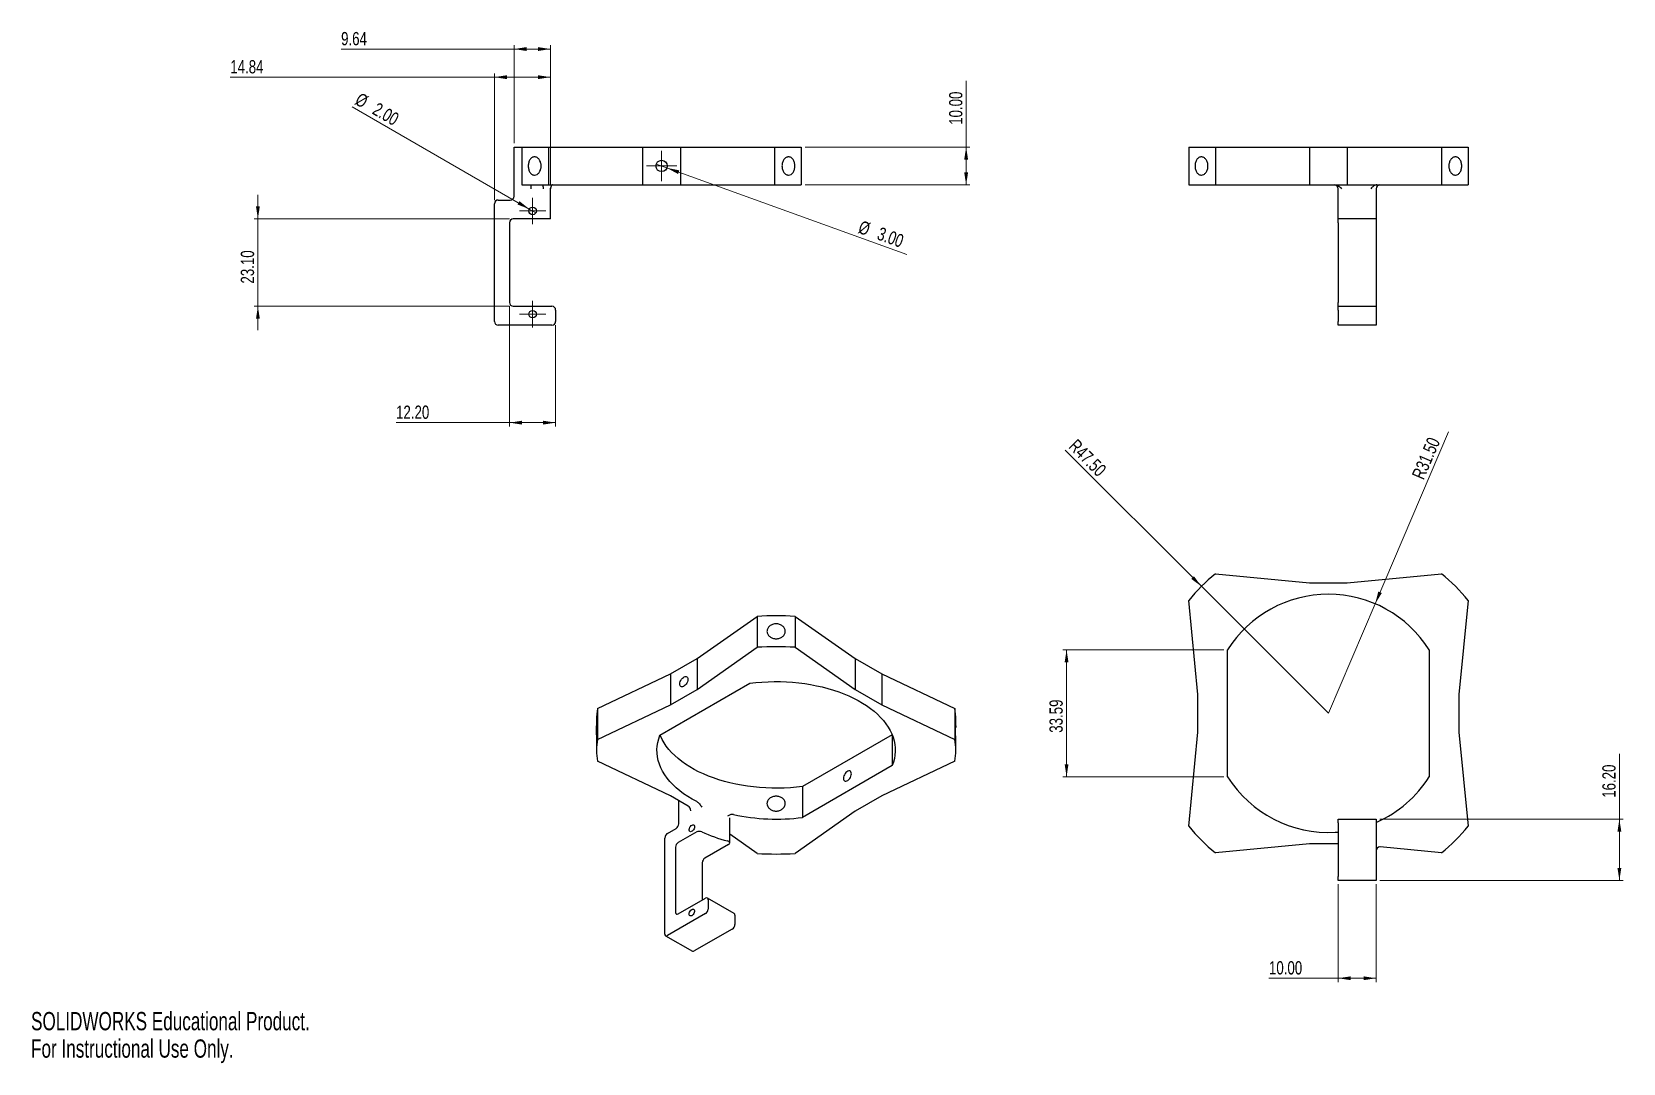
# Model space of a CAD drawing. Header units: millimetres. Extents: x 0 to 421, y 0 to 273.
import ezdxf

# ---------------------------------------------------------------- set-up
doc = ezdxf.new("R2010")
doc.units = ezdxf.units.MM
doc.styles.add('SLDTEXTSTYLE0', font='TXT', dxfattribs={"width": 0.75})
doc.styles.add('SLDTEXTSTYLE1', font='TXT', dxfattribs={"width": 0.7})
doc.dimstyles.new('SLDDIMSTYLE0', dxfattribs={"dimtxt": 3.5, "dimasz": 3.302, "dimexe": 0, "dimexo": 0.0625, "dimgap": 0.875, "dimtad": 1, "dimrnd": 1e-09, "dimzin": 4, "dimdsep": 46, "dimtxsty": 'SLDTEXTSTYLE0', "dimsah": 1, "dimcen": 0.09, "dimadec": 0, "dimazin": 1, "dimtfac": 1, "dimtofl": 0, "dimtmove": 0, "dimatfit": 3, "dimfxl": 1, "dimfrac": 2, "dimtolj": 1, "dimtzin": 12, "dimarcsym": 0})
doc.dimstyles.new('SLDDIMSTYLE1', dxfattribs={"dimtxt": 3.5, "dimasz": 3.302, "dimexe": 0, "dimexo": 0.0625, "dimgap": 0.875, "dimtad": 1, "dimrnd": 1e-09, "dimzin": 4, "dimdsep": 46, "dimtxsty": 'SLDTEXTSTYLE0', "dimblk1": 'NONE', "dimsah": 1, "dimcen": 0, "dimadec": 0, "dimazin": 1, "dimtfac": 1, "dimtmove": 0, "dimatfit": 3, "dimldrblk": 'NONE', "dimfxl": 1, "dimfrac": 2, "dimtolj": 1, "dimtzin": 12, "dimarcsym": 0})
doc.dimstyles.new('SLDDIMSTYLE2', dxfattribs={"dimtxt": 3.5, "dimasz": 3.302, "dimexe": 0, "dimexo": 0.0625, "dimgap": 0.875, "dimtad": 1, "dimrnd": 1e-09, "dimzin": 4, "dimdsep": 46, "dimtxsty": 'SLDTEXTSTYLE0', "dimsah": 1, "dimcen": 0.09, "dimadec": 0, "dimazin": 1, "dimtfac": 1, "dimtmove": 0, "dimatfit": 0, "dimfxl": 1, "dimfrac": 2, "dimtolj": 1, "dimtzin": 12, "dimarcsym": 0})
doc.dimstyles.new('SLDDIMSTYLE3', dxfattribs={"dimtxt": 3.5, "dimasz": 3.302, "dimexe": 0, "dimexo": 0.0625, "dimgap": 0.875, "dimtad": 1, "dimrnd": 1e-09, "dimzin": 12, "dimdsep": 46, "dimtxsty": 'SLDTEXTSTYLE0', "dimsah": 1, "dimcen": 0.09, "dimadec": 0, "dimazin": 3, "dimtfac": 1, "dimtofl": 0, "dimtmove": 0, "dimatfit": 3, "dimfxl": 1, "dimfrac": 2, "dimtolj": 1, "dimtzin": 12, "dimarcsym": 0})
doc.dimstyles.new('SLDDIMSTYLE4', dxfattribs={"dimtxt": 3.5, "dimasz": 3.302, "dimexe": 0, "dimexo": 0.0625, "dimgap": 0.875, "dimtad": 1, "dimrnd": 1e-09, "dimzin": 4, "dimdsep": 46, "dimtxsty": 'SLDTEXTSTYLE0', "dimsah": 1, "dimcen": 0, "dimadec": 0, "dimazin": 1, "dimtfac": 1, "dimtofl": 0, "dimtmove": 0, "dimatfit": 3, "dimfxl": 1, "dimfrac": 2, "dimtolj": 1, "dimtzin": 12, "dimarcsym": 0})

# ---------------------------------------------------------------- blocks, each defined once
blk = doc.blocks.new('_D')
at = {"color": 7, "linetype": 'Continuous', "lineweight": 0}
for p, q in [((247.22, 242.28), (247.22, 259.81)), ((204.63, 242.28), (248.22, 242.28)), ((247.22, 242.28), (247.22, 232.28)), ((204.63, 232.28), (248.22, 232.28))]:
    blk.add_line(p, q, dxfattribs=at)
at = {"color": 7, "linetype": 'Continuous', "lineweight": 18}
for points in [[(247.22, 242.28), (246.71, 238.97), (247.73, 238.97)], [(247.22, 232.28), (247.73, 235.58), (246.71, 235.58)]]:
    blk.add_solid(points, dxfattribs=at)
at = {"color": 7, "linetype": 'Continuous', "lineweight": 18, "insert": (242.71, 248.17), "char_height": 3.5, "attachment_point": 1, "rotation": 90, "style": 'SLDTEXTSTYLE0'}
blk.add_mtext('10.00', dxfattribs=at)
blk = doc.blocks.new('_D_1')
at = {"color": 7, "linetype": 'Continuous', "lineweight": 0}
for q in [(165.28, 237.79), (231.57, 213.87)]:
    blk.add_line((168.1, 236.77), q, dxfattribs=at)
at = {"color": 7, "linetype": 'Continuous', "lineweight": 18}
blk.add_solid([(168.1, 236.77), (171.04, 235.17), (171.38, 236.12)], dxfattribs=at)
at = {"color": 7, "linetype": 'Continuous', "lineweight": 18, "char_height": 3.5, "attachment_point": 1, "rotation": 340.1611, "style": 'SLDTEXTSTYLE0'}
for s, insert in [('%%c', (219.62, 222.97)), ('3.00', (224.61, 221.23))]:
    blk.add_mtext(s, dxfattribs=dict(at, insert=insert))
blk = doc.blocks.new('_None')
blk = doc.blocks.new('_D_2')
at = {"color": 7, "linetype": 'Continuous', "lineweight": 0}
for q in [(84.86, 252.94), (133.46, 224.88)]:
    blk.add_line((131.73, 225.88), q, dxfattribs=at)
at = {"color": 7, "linetype": 'Continuous', "lineweight": 18}
blk.add_solid([(131.73, 225.88), (129.12, 227.97), (128.61, 227.09)], dxfattribs=at)
at = {"color": 7, "linetype": 'Continuous', "lineweight": 18, "char_height": 3.5, "attachment_point": 1, "rotation": 330, "style": 'SLDTEXTSTYLE0'}
for s, insert in [('%%c', (87.11, 256.84)), ('2.00', (91.71, 254.25))]:
    blk.add_mtext(s, dxfattribs=dict(at, insert=insert))
blk = doc.blocks.new('_D_3')
at = {"color": 7, "linetype": 'Continuous', "lineweight": 0}
for p, q in [((126.49, 200.18), (126.49, 168.38)), ((138.69, 195.18), (138.69, 168.38)), ((126.49, 169.38), (96.5, 169.38)), ((138.69, 169.38), (126.49, 169.38))]:
    blk.add_line(p, q, dxfattribs=at)
at = {"color": 7, "linetype": 'Continuous', "lineweight": 18}
for points in [[(126.49, 169.38), (129.8, 168.88), (129.8, 169.89)], [(138.69, 169.38), (135.39, 169.89), (135.39, 168.88)]]:
    blk.add_solid(points, dxfattribs=at)
at = {"color": 7, "linetype": 'Continuous', "lineweight": 18, "insert": (96.5, 173.9), "char_height": 3.5, "attachment_point": 1, "style": 'SLDTEXTSTYLE0'}
blk.add_mtext('12.20', dxfattribs=at)
blk = doc.blocks.new('_D_4')
at = {"color": 7, "linetype": 'Continuous', "lineweight": 0}
for p, q in [((59.97, 223.28), (59.97, 229.63)), ((126.49, 223.28), (58.97, 223.28)), ((59.97, 223.28), (59.97, 200.18)), ((126.49, 200.18), (58.97, 200.18)), ((59.97, 200.18), (59.97, 193.83))]:
    blk.add_line(p, q, dxfattribs=at)
at = {"color": 7, "linetype": 'Continuous', "lineweight": 18}
for points in [[(59.97, 223.28), (60.48, 226.58), (59.47, 226.58)], [(59.97, 200.18), (59.47, 196.87), (60.48, 196.87)]]:
    blk.add_solid(points, dxfattribs=at)
at = {"color": 7, "linetype": 'Continuous', "lineweight": 18, "insert": (55.46, 206.18), "char_height": 3.5, "attachment_point": 1, "rotation": 90, "style": 'SLDTEXTSTYLE0'}
blk.add_mtext('23.10', dxfattribs=at)
blk = doc.blocks.new('_D_5')
at = {"color": 7, "linetype": 'Continuous', "lineweight": 0}
for p, q in [((122.49, 228.28), (122.49, 261.77)), ((137.33, 232.28), (137.33, 261.77)), ((122.49, 260.77), (52.67, 260.77)), ((137.33, 260.77), (122.49, 260.77))]:
    blk.add_line(p, q, dxfattribs=at)
at = {"color": 7, "linetype": 'Continuous', "lineweight": 18}
for points in [[(122.49, 260.77), (125.8, 260.26), (125.8, 261.28)], [(137.33, 260.77), (134.03, 261.28), (134.03, 260.26)]]:
    blk.add_solid(points, dxfattribs=at)
at = {"color": 7, "linetype": 'Continuous', "lineweight": 18, "insert": (52.67, 265.28), "char_height": 3.5, "attachment_point": 1, "style": 'SLDTEXTSTYLE0'}
blk.add_mtext('14.84', dxfattribs=at)
blk = doc.blocks.new('_D_6')
at = {"color": 7, "linetype": 'Continuous', "lineweight": 0}
for p, q in [((127.69, 268.21), (81.97, 268.21)), ((127.69, 243.28), (127.69, 269.21)), ((137.33, 268.21), (127.69, 268.21)), ((137.33, 232.28), (137.33, 269.21))]:
    blk.add_line(p, q, dxfattribs=at)
at = {"color": 7, "linetype": 'Continuous', "lineweight": 18}
for points in [[(127.69, 268.21), (131, 267.7), (131, 268.72)], [(137.33, 268.21), (134.03, 268.72), (134.03, 267.7)]]:
    blk.add_solid(points, dxfattribs=at)
at = {"color": 7, "linetype": 'Continuous', "lineweight": 18, "insert": (81.97, 272.72), "char_height": 3.5, "attachment_point": 1, "style": 'SLDTEXTSTYLE0'}
blk.add_mtext('9.64', dxfattribs=at)
blk = doc.blocks.new('SW_CENTERMARKSYMBOL_0')
at = {"color": 0, "linetype": 'Continuous', "lineweight": 18}
for p, q in [((-2.5, 0), (-3.5, 0)), ((0, 0), (-2.5, 0)), ((0, 2.5), (0, 3.5)), ((0, 0), (0, 2.5)), ((0, 0), (0, -2.5)), ((0, 0), (2.5, 0)), ((2.5, 0), (3.5, 0)), ((0, -2.5), (0, -3.5))]:
    blk.add_line(p, q, dxfattribs=at)
blk = doc.blocks.new('SW_CENTERMARKSYMBOL_1')
at = {"color": 0, "linetype": 'Continuous', "lineweight": 18}
for p, q in [((-2.5, 0), (-3.5, 0)), ((0, 0), (-2.5, 0)), ((0, 2.5), (0, 3.5)), ((0, 0), (0, 2.5)), ((0, 0), (0, -2.5)), ((0, 0), (2.5, 0)), ((2.5, 0), (3.5, 0)), ((0, -2.5), (0, -3.5))]:
    blk.add_line(p, q, dxfattribs=at)
blk = doc.blocks.new('SW_CENTERMARKSYMBOL_2')
at = {"color": 0, "linetype": 'Continuous', "lineweight": 18}
for p, q in [((-2.5, 0), (-4, 0)), ((0, 0), (-2.5, 0)), ((0, 2.5), (0, 4)), ((0, 0), (0, 2.5)), ((0, 0), (0, -2.5)), ((0, 0), (2.5, 0)), ((2.5, 0), (4, 0)), ((0, -2.5), (0, -4))]:
    blk.add_line(p, q, dxfattribs=at)
blk = doc.blocks.new('_D_7')
at = {"color": 7, "linetype": 'Continuous', "lineweight": 0}
for q in [(374.76, 166.97), (342.99, 92.5)]:
    blk.add_line((355.35, 121.47), q, dxfattribs=at)
at = {"color": 7, "linetype": 'Continuous', "lineweight": 18}
blk.add_solid([(355.35, 121.47), (357.11, 124.31), (356.18, 124.71)], dxfattribs=at)
at = {"color": 7, "linetype": 'Continuous', "lineweight": 18, "insert": (364.94, 155.43), "char_height": 3.5, "attachment_point": 1, "rotation": 66.8935, "style": 'SLDTEXTSTYLE0'}
blk.add_mtext('R31.50', dxfattribs=at)
blk = doc.blocks.new('_D_8')
at = {"color": 7, "linetype": 'Continuous', "lineweight": 0}
for p, q in [((315.34, 109.29), (272.77, 109.29)), ((273.77, 75.7), (273.77, 109.29)), ((315.34, 75.7), (272.77, 75.7))]:
    blk.add_line(p, q, dxfattribs=at)
at = {"color": 7, "linetype": 'Continuous', "lineweight": 18}
for points in [[(273.77, 109.29), (273.26, 105.99), (274.27, 105.99)], [(273.77, 75.7), (274.27, 79.01), (273.26, 79.01)]]:
    blk.add_solid(points, dxfattribs=at)
at = {"color": 7, "linetype": 'Continuous', "lineweight": 18, "insert": (269.25, 87.35), "char_height": 3.5, "attachment_point": 1, "rotation": 90, "style": 'SLDTEXTSTYLE0'}
blk.add_mtext('33.59', dxfattribs=at)
blk = doc.blocks.new('_D_9')
at = {"color": 7, "linetype": 'Continuous', "lineweight": 0}
for q in [(273.37, 162.12), (342.99, 92.5)]:
    blk.add_line((309.4, 126.09), q, dxfattribs=at)
at = {"color": 7, "linetype": 'Continuous', "lineweight": 18}
blk.add_solid([(309.4, 126.09), (307.43, 128.78), (306.71, 128.06)], dxfattribs=at)
at = {"color": 7, "linetype": 'Continuous', "lineweight": 18, "insert": (276.56, 165.31), "char_height": 3.5, "attachment_point": 1, "rotation": 315, "style": 'SLDTEXTSTYLE0'}
blk.add_mtext('R47.50', dxfattribs=at)
blk = doc.blocks.new('_D_10')
at = {"color": 7, "linetype": 'Continuous', "lineweight": 0}
for p, q in [((345.59, 47.3), (345.59, 21.41)), ((355.59, 47.3), (355.59, 21.41)), ((345.59, 22.41), (327.28, 22.41)), ((355.59, 22.41), (345.59, 22.41))]:
    blk.add_line(p, q, dxfattribs=at)
at = {"color": 7, "linetype": 'Continuous', "lineweight": 18}
for points in [[(345.59, 22.41), (348.89, 21.9), (348.89, 22.91)], [(355.59, 22.41), (352.29, 22.91), (352.29, 21.9)]]:
    blk.add_solid(points, dxfattribs=at)
at = {"color": 7, "linetype": 'Continuous', "lineweight": 18, "insert": (327.28, 26.92), "char_height": 3.5, "attachment_point": 1, "style": 'SLDTEXTSTYLE0'}
blk.add_mtext('10.00', dxfattribs=at)
blk = doc.blocks.new('_D_11')
at = {"color": 7, "linetype": 'Continuous', "lineweight": 0}
for p, q in [((419.92, 64.5), (419.92, 81.79)), ((356.59, 64.5), (420.92, 64.5)), ((419.92, 64.5), (419.92, 48.3)), ((356.59, 48.3), (420.92, 48.3))]:
    blk.add_line(p, q, dxfattribs=at)
at = {"color": 7, "linetype": 'Continuous', "lineweight": 18}
for points in [[(419.92, 64.5), (419.41, 61.2), (420.43, 61.2)], [(419.92, 48.3), (420.43, 51.6), (419.41, 51.6)]]:
    blk.add_solid(points, dxfattribs=at)
at = {"color": 7, "linetype": 'Continuous', "lineweight": 18, "insert": (415.41, 70.15), "char_height": 3.5, "attachment_point": 1, "rotation": 90, "style": 'SLDTEXTSTYLE0'}
blk.add_mtext('16.20', dxfattribs=at)

msp = doc.modelspace()

# ---------------------------------------------------------------- linework, layer by layer
at = {"color": 7, "linetype": 'Continuous', "lineweight": 25}
for p, q in [((127.693, 229.276), (127.693, 242.276)), ((127.693, 242.276), (129.761, 242.276)), ((129.761, 242.276), (129.761, 232.276)), ((129.761, 242.276), (136.823, 242.276)), ((136.823, 242.276), (136.823, 232.276)), ((136.823, 242.276), (161.693, 242.276)), ((161.693, 242.276), (161.693, 232.276)), ((161.693, 242.276), (171.693, 242.276)), ((171.693, 242.276), (171.693, 232.276)), ((171.693, 242.276), (196.564, 242.276)), ((196.564, 242.276), (196.564, 232.276)), ((196.564, 242.276), (203.626, 242.276)), ((203.626, 242.276), (203.626, 232.276)), ((306.057, 242.276), (306.057, 232.276)), ((306.057, 242.276), (313.118, 242.276)), ((313.118, 242.276), (313.118, 232.276)), ((313.118, 242.276), (337.989, 242.276)), ((337.989, 242.276), (337.989, 232.276)), ((337.989, 242.276), (347.989, 242.276)), ((347.989, 242.276), (347.989, 232.276)), ((347.989, 242.276), (372.86, 242.276)), ((372.86, 242.276), (372.86, 232.276)), ((372.86, 242.276), (379.921, 242.276)), ((379.921, 242.276), (379.921, 232.276)), ((129.761, 232.276), (136.823, 232.276)), ((132.193, 231.276), (132.193, 232.276)), ((136.823, 232.276), (161.693, 232.276)), ((161.693, 232.276), (171.693, 232.276)), ((171.693, 232.276), (196.564, 232.276)), ((196.564, 232.276), (203.626, 232.276)), ((306.057, 232.276), (313.118, 232.276)), ((313.118, 232.276), (337.989, 232.276)), ((337.989, 232.276), (347.989, 232.276)), ((347.989, 232.276), (372.86, 232.276)), ((372.86, 232.276), (379.921, 232.276)), ((122.493, 196.176), (122.493, 227.276)), ((123.493, 228.276), (126.693, 228.276)), ((137.334, 223.276), (137.334, 231.276)), ((345.589, 223.276), (345.589, 231.276)), ((355.589, 231.276), (355.589, 223.276)), ((134.393, 223.276), (127.493, 223.276)), ((135.387, 223.276), (134.393, 223.276)), ((137.268, 223.276), (135.387, 223.276)), ((137.334, 223.276), (137.268, 223.276)), ((346.478, 223.276), (345.589, 223.276)), ((345.589, 222.276), (345.589, 223.276)), ((354.232, 223.276), (346.478, 223.276)), ((355.589, 223.276), (354.232, 223.276)), ((355.589, 223.276), (355.589, 222.276)), ((126.493, 222.276), (126.493, 201.176)), ((345.589, 222.276), (345.589, 201.176)), ((355.589, 222.276), (355.589, 201.176)), ((127.493, 200.176), (137.693, 200.176)), ((138.693, 199.176), (138.693, 196.176)), ((345.589, 200.176), (345.589, 201.176)), ((345.589, 200.176), (355.589, 200.176)), ((345.589, 199.176), (345.589, 200.176)), ((345.589, 199.176), (345.589, 196.176)), ((355.589, 201.176), (355.589, 200.176)), ((355.589, 200.176), (355.589, 199.176)), ((355.589, 199.176), (355.589, 196.176)), ((137.693, 195.176), (123.493, 195.176)), ((345.589, 195.176), (345.589, 196.176)), ((355.589, 195.176), (345.589, 195.176)), ((355.589, 196.176), (355.589, 195.176)), ((313.118, 129.43), (337.989, 126.998)), ((337.989, 126.998), (347.989, 126.998)), ((347.989, 126.998), (372.86, 129.43)), ((308.489, 97.498), (306.057, 122.369)), ((379.921, 122.369), (377.489, 97.498)), ((176.12, 106.985), (191.987, 118.13)), ((191.987, 118.13), (191.987, 109.964)), ((201.973, 118.13), (201.973, 109.964)), ((201.973, 118.13), (217.84, 106.985)), ((176.12, 98.819), (191.987, 109.964)), ((201.973, 109.964), (217.84, 98.819)), ((169.049, 102.902), (176.12, 106.985)), ((176.12, 106.985), (176.12, 98.819)), ((217.84, 106.985), (217.84, 98.819)), ((217.84, 106.985), (224.911, 102.902)), ((316.339, 75.705), (316.339, 109.292)), ((369.639, 109.292), (369.639, 75.705)), ((149.743, 93.743), (169.049, 102.902)), ((169.049, 102.902), (169.049, 94.737)), ((224.911, 102.902), (224.911, 94.737)), ((224.911, 102.902), (244.217, 93.743)), ((166.261, 86.718), (190.01, 100.429)), ((169.049, 94.737), (176.12, 98.819)), ((217.84, 98.819), (224.911, 94.737)), ((308.489, 87.498), (308.489, 97.498)), ((377.489, 97.498), (377.489, 87.498)), ((149.743, 85.577), (169.049, 94.737)), ((149.743, 93.743), (149.743, 85.577)), ((224.911, 94.737), (244.217, 85.577)), ((244.217, 93.743), (244.217, 85.577)), ((149.48, 90.86), (149.48, 88.745)), ((244.48, 88.745), (244.48, 90.86)), ((149.48, 84.833), (149.48, 82.695)), ((227.661, 86.815), (203.949, 73.127)), ((227.699, 86.718), (227.699, 78.672)), ((244.48, 82.695), (244.48, 84.833)), ((306.057, 62.627), (308.489, 87.498)), ((377.489, 87.498), (379.921, 62.627)), ((169.049, 70.653), (149.743, 79.813)), ((227.699, 78.672), (203.949, 64.961)), ((244.217, 79.813), (224.911, 70.653)), ((203.949, 73.127), (203.949, 64.961)), ((173.716, 67.959), (169.049, 70.653)), ((171.241, 63.264), (171.241, 69.388)), ((224.911, 70.653), (217.84, 66.571)), ((184.715, 58.218), (184.715, 64.751)), ((217.84, 66.571), (201.973, 55.426)), ((345.589, 64.498), (355.589, 64.498)), ((345.589, 63.498), (345.589, 64.498)), ((345.589, 63.498), (345.589, 49.298)), ((355.589, 64.498), (355.589, 63.498)), ((355.589, 63.629), (355.808, 63.725)), ((355.589, 63.498), (355.589, 49.298)), ((167.564, 34.114), (167.564, 59.508)), ((168.271, 60.733), (170.534, 62.039)), ((175.979, 61.1), (171.1, 58.283)), ((191.987, 55.426), (184.715, 60.534)), ((170.393, 57.058), (170.393, 39.829)), ((184.422, 57.81), (178.171, 54.201)), ((337.989, 57.998), (313.118, 55.566)), ((344.589, 57.998), (337.989, 57.998)), ((345.589, 57.998), (344.589, 57.998)), ((372.86, 55.566), (356.687, 57.148)), ((177.464, 52.976), (177.464, 43.095)), ((345.589, 48.298), (345.589, 49.298)), ((355.589, 48.298), (345.589, 48.298)), ((355.589, 49.298), (355.589, 48.298)), ((171.1, 39.421), (178.312, 43.585)), ((185.883, 39.552), (178.812, 43.634)), ((179.019, 43.176), (179.019, 40.727)), ((178.312, 39.502), (168.271, 33.706)), ((186.091, 39.094), (186.091, 36.645)), ((185.383, 35.42), (175.342, 29.624)), ((167.771, 33.656), (174.843, 29.574))]:
    msp.add_line(p, q, dxfattribs=at)
at = {"color": 7, "linetype": 'Continuous', "lineweight": 25, "flags": 128}
for points in [[(171.524, 100.248), (171.555, 100.559), (171.646, 100.888), (171.791, 101.215), (171.982, 101.521), (172.209, 101.789), (172.457, 102.003), (172.713, 102.15), (172.961, 102.223), (173.187, 102.217), (173.379, 102.131), (173.524, 101.972), (173.615, 101.748), (173.645, 101.473), (173.615, 101.162), (173.524, 100.834), (173.379, 100.507), (173.187, 100.201), (172.961, 99.933), (172.713, 99.719), (172.457, 99.571), (172.209, 99.498), (171.982, 99.505), (171.791, 99.59), (171.646, 99.749), (171.555, 99.973), (171.524, 100.248)], [(190.01, 100.429), (191.608, 100.613), (193.22, 100.75), (194.841, 100.838), (196.469, 100.877), (198.098, 100.868), (199.724, 100.81), (201.342, 100.704), (202.949, 100.55), (204.54, 100.348), (206.11, 100.099), (207.657, 99.803), (209.174, 99.462), (210.66, 99.075), (212.108, 98.645), (213.516, 98.172), (214.88, 97.658), (216.196, 97.104), (217.461, 96.511), (218.67, 95.882), (219.822, 95.217), (220.913, 94.518), (221.94, 93.788), (222.9, 93.029), (223.79, 92.241), (224.609, 91.428), (225.355, 90.592), (226.024, 89.735), (226.615, 88.859), (227.128, 87.966), (227.559, 87.059), (227.909, 86.141), (228.176, 85.213), (228.36, 84.279), (228.46, 83.34), (228.476, 82.4), (228.407, 81.46), (228.255, 80.524), (228.018, 79.594), (227.699, 78.672)], [(176.008, 69.127), (174.786, 69.791), (173.627, 70.491), (172.535, 71.226), (171.512, 71.994), (170.561, 72.792), (169.685, 73.618), (168.887, 74.47), (168.168, 75.345), (167.531, 76.241), (166.977, 77.155), (166.509, 78.085), (166.127, 79.028), (165.833, 79.982), (165.627, 80.943), (165.509, 81.909), (165.482, 82.877), (165.543, 83.845), (165.694, 84.81), (165.933, 85.769), (166.261, 86.718)], [(203.949, 73.127), (202.352, 72.942), (200.74, 72.806), (199.119, 72.718), (197.491, 72.678), (195.862, 72.687), (194.236, 72.745), (192.618, 72.851), (191.011, 73.005), (189.42, 73.207), (187.849, 73.457), (186.303, 73.752), (184.785, 74.094), (183.3, 74.48), (181.852, 74.91), (180.444, 75.383), (179.08, 75.897), (177.764, 76.451), (176.499, 77.044), (175.289, 77.674), (174.138, 78.339), (173.047, 79.037), (172.02, 79.767), (171.06, 80.527), (170.169, 81.314), (169.35, 82.127), (168.605, 82.963), (167.936, 83.821), (167.345, 84.697), (166.832, 85.589), (166.401, 86.496), (166.299, 86.741)], [(216.885, 76.511), (216.854, 76.787), (216.764, 77.01), (216.618, 77.17), (216.427, 77.255), (216.2, 77.261), (215.952, 77.189), (215.696, 77.041), (215.448, 76.827), (215.222, 76.559), (215.03, 76.253), (214.885, 75.926), (214.795, 75.598), (214.764, 75.287), (214.795, 75.011), (214.885, 74.788), (215.03, 74.629), (215.222, 74.543), (215.448, 74.537), (215.696, 74.609), (215.952, 74.757), (216.2, 74.971), (216.427, 75.239), (216.618, 75.545), (216.764, 75.872), (216.854, 76.201), (216.885, 76.511)], [(175.413, 62.488), (175.382, 62.229), (175.29, 61.957), (175.147, 61.696), (174.964, 61.469), (174.759, 61.296), (174.549, 61.193), (174.353, 61.169), (174.188, 61.225), (174.069, 61.358), (174.007, 61.554), (174.007, 61.798), (174.069, 62.066), (174.188, 62.336), (174.353, 62.583), (174.549, 62.785), (174.759, 62.925), (174.964, 62.989), (175.147, 62.973), (175.29, 62.877), (175.382, 62.711), (175.413, 62.488)], [(184.422, 57.81), (184.571, 57.92), (184.67, 58.047), (184.713, 58.184), (184.698, 58.323), (184.626, 58.456), (184.501, 58.575), (184.33, 58.673), (184.123, 58.745)], [(173.999, 39.38), (174.03, 39.639), (174.122, 39.911), (174.265, 40.172), (174.448, 40.399), (174.653, 40.572), (174.863, 40.675), (175.06, 40.7), (175.224, 40.643), (175.343, 40.51), (175.405, 40.314), (175.405, 40.07), (175.343, 39.802), (175.224, 39.532), (175.06, 39.285), (174.863, 39.083), (174.653, 38.943), (174.448, 38.879), (174.265, 38.895), (174.122, 38.991), (174.03, 39.158), (173.999, 39.38)]]:
    msp.add_lwpolyline(points, dxfattribs=at)
at = {"color": 7, "linetype": 'Continuous', "lineweight": 25}
for centre, radius in [((166.693, 237.276), 1.5), ((132.593, 225.376), 1), ((132.593, 198.076), 1)]:
    msp.add_circle(centre, radius, dxfattribs=at)
for centre, radius, start, end in [((138.334, 231.276), 1, 158.95044, 180), ((344.589, 231.276), 1, 0, 90), ((356.589, 231.276), 1, 90, 180), ((123.493, 227.276), 1, 90, 180), ((126.693, 229.276), 1, 270, 0), ((127.493, 222.276), 1, 90, 180), ((127.493, 201.176), 1, 180, 270), ((137.693, 199.176), 1, 0, 90), ((123.493, 196.176), 1, 180, 270), ((137.693, 196.176), 1, 270, 0), ((342.989, 92.498), 47.5, 128.96608, 141.03392), ((342.989, 92.498), 47.5, 38.96608, 51.03392), ((342.989, 92.498), 31.5, 32.21735, 147.78265), ((196.98, 36.178), 82.104, 86.51347, 93.48653), ((196.98, 28.012), 82.104, 86.51347, 93.48653), ((165.467, 90.854), 15.987, 169.58974, 179.97732), ((228.493, 90.854), 15.987, 0.02268, 10.41026), ((165.412, 82.695), 15.932, 169.57659, 190.42341), ((228.548, 82.695), 15.932, 349.57659, 10.42341), ((342.989, 92.498), 31.5, 212.21735, 273.25768), ((342.989, 92.498), 31.5, 294.01333, 327.78265), ((172.888, 66.664), 1.537, 2.60548, 57.39452), ((169.706, 63.334), 1.537, 302.60548, 357.39452), ((196.995, 117.785), 53.28, 257.7587, 277.49982), ((169.1, 59.439), 1.537, 122.60548, 177.39452), ((176.69, 59.714), 1.557, 66.51628, 117.15759), ((194.059, 97.861), 40.358, 245.48009, 255.74729), ((342.989, 92.498), 47.5, 218.96608, 231.03392), ((342.989, 92.498), 47.5, 308.96608, 321.03392), ((171.928, 56.989), 1.537, 122.60548, 177.39452), ((196.98, 137.378), 82.104, 266.51347, 273.48653), ((356.589, 56.152), 1, 90, 180), ((356.589, 56.152), 1, 84.4148, 90), ((178.999, 52.907), 1.537, 122.60548, 177.39452), ((178.588, 43.246), 0.437, 350.78596, 129.20329), ((170.824, 39.76), 0.437, 170.78596, 309.20329), ((177.484, 40.797), 1.537, 302.60548, 357.39452), ((185.6, 39.149), 0.493, 353.70115, 54.98667), ((167.995, 34.044), 0.437, 170.78596, 309.20329), ((184.555, 36.715), 1.537, 302.60548, 357.39452), ((175.05, 30.032), 0.503, 245.69288, 305.61758)]:
    msp.add_arc(centre, radius, start, end, dxfattribs=at)
for points, knots in [([(134.856, 237.276), (134.856, 237.117), (134.844, 236.96), (134.798, 236.652), (134.764, 236.499), (134.674, 236.206), (134.619, 236.068), (134.49, 235.805), (134.415, 235.681), (134.252, 235.459), (134.164, 235.359), (133.972, 235.182), (133.87, 235.107), (133.556, 234.927), (133.329, 234.864), (132.996, 234.863), (132.883, 234.879), (132.666, 234.941), (132.562, 234.986), (132.359, 235.107), (132.262, 235.182), (132.082, 235.357), (131.998, 235.457), (131.845, 235.682), (131.777, 235.804), (131.659, 236.065), (131.608, 236.206), (131.526, 236.499), (131.495, 236.649), (131.454, 236.958), (131.443, 237.118), (131.443, 237.433), (131.453, 237.59), (131.495, 237.901), (131.526, 238.053), (131.647, 238.489), (131.768, 238.758), (131.996, 239.092), (132.081, 239.194), (132.261, 239.37), (132.356, 239.444), (132.559, 239.565), (132.665, 239.612), (132.881, 239.673), (132.992, 239.689), (133.217, 239.69), (133.329, 239.674), (133.549, 239.613), (133.659, 239.567), (133.87, 239.446), (133.97, 239.372), (134.161, 239.197), (134.251, 239.095), (134.415, 238.873), (134.488, 238.751), (134.618, 238.488), (134.674, 238.347), (134.808, 237.912), (134.856, 237.595), (134.856, 237.276)], [0, 0, 0, 0, 0.03125, 0.03125, 0.0625, 0.0625, 0.09375, 0.09375, 0.125, 0.125, 0.15625, 0.15625, 0.1875, 0.1875, 0.25, 0.25, 0.28125, 0.28125, 0.3125, 0.3125, 0.34375, 0.34375, 0.375, 0.375, 0.40625, 0.40625, 0.4375, 0.4375, 0.46875, 0.46875, 0.5, 0.5, 0.53125, 0.53125, 0.5625, 0.5625, 0.625, 0.625, 0.65625, 0.65625, 0.6875, 0.6875, 0.71875, 0.71875, 0.75, 0.75, 0.78125, 0.78125, 0.8125, 0.8125, 0.84375, 0.84375, 0.875, 0.875, 0.90625, 0.90625, 0.9375, 0.9375, 1, 1, 1, 1]), ([(201.944, 237.276), (201.944, 237.117), (201.933, 236.96), (201.892, 236.652), (201.861, 236.499), (201.779, 236.206), (201.729, 236.068), (201.611, 235.805), (201.542, 235.681), (201.39, 235.459), (201.307, 235.359), (201.126, 235.182), (201.029, 235.107), (200.727, 234.927), (200.505, 234.864), (200.171, 234.863), (200.057, 234.879), (199.836, 234.941), (199.728, 234.986), (199.517, 235.107), (199.415, 235.182), (199.225, 235.357), (199.136, 235.457), (198.971, 235.682), (198.897, 235.804), (198.769, 236.065), (198.713, 236.206), (198.623, 236.499), (198.589, 236.649), (198.543, 236.958), (198.531, 237.118), (198.531, 237.433), (198.543, 237.59), (198.588, 237.901), (198.623, 238.053), (198.756, 238.489), (198.889, 238.758), (199.133, 239.092), (199.224, 239.194), (199.414, 239.37), (199.515, 239.444), (199.725, 239.565), (199.835, 239.612), (200.055, 239.673), (200.167, 239.689), (200.392, 239.69), (200.503, 239.674), (200.719, 239.613), (200.825, 239.567), (201.028, 239.446), (201.124, 239.372), (201.304, 239.197), (201.389, 239.095), (201.541, 238.873), (201.609, 238.751), (201.728, 238.488), (201.779, 238.347), (201.901, 237.912), (201.944, 237.595), (201.944, 237.276)], [0, 0, 0, 0, 0.03125, 0.03125, 0.0625, 0.0625, 0.09375, 0.09375, 0.125, 0.125, 0.15625, 0.15625, 0.1875, 0.1875, 0.25, 0.25, 0.28125, 0.28125, 0.3125, 0.3125, 0.34375, 0.34375, 0.375, 0.375, 0.40625, 0.40625, 0.4375, 0.4375, 0.46875, 0.46875, 0.5, 0.5, 0.53125, 0.53125, 0.5625, 0.5625, 0.625, 0.625, 0.65625, 0.65625, 0.6875, 0.6875, 0.71875, 0.71875, 0.75, 0.75, 0.78125, 0.78125, 0.8125, 0.8125, 0.84375, 0.84375, 0.875, 0.875, 0.90625, 0.90625, 0.9375, 0.9375, 1, 1, 1, 1]), ([(311.151, 237.276), (311.151, 237.117), (311.14, 236.96), (311.094, 236.652), (311.06, 236.499), (310.97, 236.206), (310.915, 236.068), (310.786, 235.805), (310.711, 235.681), (310.548, 235.459), (310.46, 235.359), (310.268, 235.182), (310.166, 235.107), (309.852, 234.927), (309.625, 234.864), (309.291, 234.863), (309.179, 234.879), (308.962, 234.941), (308.857, 234.986), (308.655, 235.107), (308.557, 235.182), (308.378, 235.357), (308.294, 235.457), (308.141, 235.682), (308.073, 235.804), (307.954, 236.065), (307.903, 236.206), (307.822, 236.499), (307.791, 236.649), (307.749, 236.958), (307.739, 237.118), (307.739, 237.433), (307.749, 237.59), (307.79, 237.901), (307.821, 238.053), (307.943, 238.489), (308.064, 238.758), (308.291, 239.092), (308.376, 239.194), (308.557, 239.37), (308.652, 239.444), (308.854, 239.565), (308.961, 239.612), (309.177, 239.673), (309.287, 239.689), (309.513, 239.69), (309.624, 239.674), (309.845, 239.613), (309.954, 239.567), (310.165, 239.446), (310.266, 239.372), (310.456, 239.197), (310.547, 239.095), (310.71, 238.873), (310.784, 238.751), (310.914, 238.488), (310.97, 238.347), (311.104, 237.912), (311.151, 237.595), (311.151, 237.276)], [0, 0, 0, 0, 0.03125, 0.03125, 0.0625, 0.0625, 0.09375, 0.09375, 0.125, 0.125, 0.15625, 0.15625, 0.1875, 0.1875, 0.25, 0.25, 0.28125, 0.28125, 0.3125, 0.3125, 0.34375, 0.34375, 0.375, 0.375, 0.40625, 0.40625, 0.4375, 0.4375, 0.46875, 0.46875, 0.5, 0.5, 0.53125, 0.53125, 0.5625, 0.5625, 0.625, 0.625, 0.65625, 0.65625, 0.6875, 0.6875, 0.71875, 0.71875, 0.75, 0.75, 0.78125, 0.78125, 0.8125, 0.8125, 0.84375, 0.84375, 0.875, 0.875, 0.90625, 0.90625, 0.9375, 0.9375, 1, 1, 1, 1]), ([(378.24, 237.276), (378.24, 237.117), (378.229, 236.96), (378.188, 236.652), (378.157, 236.499), (378.075, 236.206), (378.025, 236.068), (377.907, 235.805), (377.837, 235.681), (377.686, 235.459), (377.603, 235.359), (377.421, 235.182), (377.324, 235.107), (377.023, 234.927), (376.8, 234.864), (376.466, 234.863), (376.353, 234.879), (376.132, 234.941), (376.024, 234.986), (375.813, 235.107), (375.711, 235.182), (375.521, 235.357), (375.432, 235.457), (375.267, 235.682), (375.193, 235.804), (375.064, 236.065), (375.008, 236.206), (374.919, 236.499), (374.885, 236.649), (374.839, 236.958), (374.827, 237.118), (374.827, 237.433), (374.838, 237.59), (374.884, 237.901), (374.919, 238.053), (375.052, 238.489), (375.185, 238.758), (375.429, 239.092), (375.519, 239.194), (375.71, 239.37), (375.81, 239.444), (376.021, 239.565), (376.131, 239.612), (376.351, 239.673), (376.463, 239.689), (376.688, 239.69), (376.798, 239.674), (377.014, 239.613), (377.121, 239.567), (377.324, 239.446), (377.42, 239.372), (377.6, 239.197), (377.685, 239.095), (377.837, 238.873), (377.905, 238.751), (378.024, 238.488), (378.075, 238.347), (378.197, 237.912), (378.24, 237.595), (378.24, 237.276)], [0, 0, 0, 0, 0.03125, 0.03125, 0.0625, 0.0625, 0.09375, 0.09375, 0.125, 0.125, 0.15625, 0.15625, 0.1875, 0.1875, 0.25, 0.25, 0.28125, 0.28125, 0.3125, 0.3125, 0.34375, 0.34375, 0.375, 0.375, 0.40625, 0.40625, 0.4375, 0.4375, 0.46875, 0.46875, 0.5, 0.5, 0.53125, 0.53125, 0.5625, 0.5625, 0.625, 0.625, 0.65625, 0.65625, 0.6875, 0.6875, 0.71875, 0.71875, 0.75, 0.75, 0.78125, 0.78125, 0.8125, 0.8125, 0.84375, 0.84375, 0.875, 0.875, 0.90625, 0.90625, 0.9375, 0.9375, 1, 1, 1, 1]), ([(135.244, 232.276), (135.254, 232.276), (135.265, 232.243), (135.288, 232.127), (135.3, 232.047), (135.337, 231.762), (135.361, 231.517), (135.387, 231.276)], [0, 0, 0, 0, 0.25, 0.25, 0.5, 0.5, 1, 1, 1, 1]), ([(137.92, 232.276), (137.85, 232.276), (137.784, 232.243), (137.658, 232.127), (137.601, 232.047), (137.441, 231.762), (137.353, 231.517), (137.268, 231.276)], [0, 0, 0, 0, 0.25, 0.25, 0.5, 0.5, 1, 1, 1, 1]), ([(344.779, 232.276), (344.95, 232.276), (345.115, 232.243), (345.436, 232.127), (345.584, 232.047), (346.002, 231.762), (346.243, 231.517), (346.478, 231.276)], [0, 0, 0, 0, 0.25, 0.25, 0.5, 0.5, 1, 1, 1, 1]), ([(355.808, 232.276), (355.652, 232.276), (355.5, 232.243), (355.204, 232.127), (355.067, 232.047), (354.679, 231.762), (354.453, 231.517), (354.232, 231.276)], [0, 0, 0, 0, 0.25, 0.25, 0.5, 0.5, 1, 1, 1, 1]), ([(199.393, 114.164), (199.393, 114.033), (199.377, 113.906), (199.316, 113.656), (199.27, 113.532), (199.148, 113.297), (199.074, 113.185), (198.899, 112.975), (198.797, 112.876), (198.575, 112.699), (198.453, 112.62), (198.19, 112.48), (198.049, 112.421), (197.614, 112.279), (197.296, 112.229), (196.824, 112.229), (196.664, 112.241), (196.354, 112.289), (196.204, 112.325), (195.912, 112.421), (195.771, 112.48), (195.509, 112.619), (195.387, 112.698), (195.162, 112.877), (195.062, 112.974), (194.887, 113.183), (194.811, 113.296), (194.69, 113.532), (194.645, 113.653), (194.583, 113.904), (194.567, 114.034), (194.567, 114.291), (194.582, 114.42), (194.644, 114.675), (194.69, 114.801), (194.87, 115.162), (195.05, 115.387), (195.383, 115.666), (195.507, 115.752), (195.769, 115.899), (195.908, 115.962), (196.2, 116.064), (196.353, 116.104), (196.662, 116.156), (196.818, 116.169), (197.137, 116.169), (197.294, 116.156), (197.603, 116.105), (197.756, 116.066), (198.048, 115.964), (198.187, 115.901), (198.449, 115.754), (198.573, 115.669), (198.796, 115.482), (198.896, 115.381), (199.073, 115.162), (199.148, 115.045), (199.329, 114.685), (199.393, 114.424), (199.393, 114.164)], [0, 0, 0, 0, 0.03125, 0.03125, 0.0625, 0.0625, 0.09375, 0.09375, 0.125, 0.125, 0.15625, 0.15625, 0.1875, 0.1875, 0.25, 0.25, 0.28125, 0.28125, 0.3125, 0.3125, 0.34375, 0.34375, 0.375, 0.375, 0.40625, 0.40625, 0.4375, 0.4375, 0.46875, 0.46875, 0.5, 0.5, 0.53125, 0.53125, 0.5625, 0.5625, 0.625, 0.625, 0.65625, 0.65625, 0.6875, 0.6875, 0.71875, 0.71875, 0.75, 0.75, 0.78125, 0.78125, 0.8125, 0.8125, 0.84375, 0.84375, 0.875, 0.875, 0.90625, 0.90625, 0.9375, 0.9375, 1, 1, 1, 1]), ([(149.521, 86.783), (149.515, 87.014), (149.502, 87.517), (149.484, 88.22), (149.478, 88.798), (149.485, 89.148), (149.504, 89.232), (149.525, 89.037), (149.539, 88.649), (149.541, 88.304), (149.541, 88.171)], [0, 0, 0, 0, 0.11350411, 0.24722446, 0.38087867, 0.51438315, 0.64788773, 0.78154188, 0.91526226, 1, 1, 1, 1]), ([(244.478, 84.833), (244.479, 84.879), (244.48, 85.062), (244.469, 85.602), (244.449, 86.369), (244.428, 87.198), (244.417, 87.975), (244.42, 88.618), (244.435, 89.055), (244.457, 89.231), (244.476, 89.148), (244.479, 88.878), (244.48, 88.745)], [0, 0, 0, 0, 0.0368757, 0.1441068, 0.2513888, 0.3587916, 0.4661967, 0.5734816, 0.6807116, 0.7880375, 0.8954605, 1, 1, 1, 1]), ([(149.541, 88.171), (149.54, 87.934), (149.537, 87.461), (149.518, 86.63), (149.497, 85.835), (149.481, 85.194), (149.481, 84.935), (149.481, 84.833)], [0, 0, 0, 0, 0.2146492, 0.4292917, 0.6441083, 0.8590387, 1, 1, 1, 1]), ([(176.008, 69.127), (176.136, 69.061), (176.26, 68.971), (176.503, 68.754), (176.616, 68.633), (176.938, 68.245), (177.126, 67.956), (177.31, 67.675)], [0, 0, 0, 0, 0.25, 0.25, 0.5, 0.5, 1, 1, 1, 1]), ([(194.567, 68.647), (194.567, 68.777), (194.583, 68.904), (194.644, 69.153), (194.69, 69.277), (194.811, 69.51), (194.886, 69.62), (195.061, 69.828), (195.163, 69.926), (195.385, 70.101), (195.507, 70.179), (195.77, 70.316), (195.911, 70.374), (196.346, 70.514), (196.664, 70.563), (197.136, 70.564), (197.296, 70.551), (197.606, 70.504), (197.756, 70.469), (198.048, 70.375), (198.189, 70.316), (198.451, 70.18), (198.573, 70.102), (198.798, 69.925), (198.898, 69.829), (199.073, 69.622), (199.148, 69.51), (199.27, 69.277), (199.315, 69.156), (199.377, 68.906), (199.393, 68.776), (199.393, 68.519), (199.378, 68.39), (199.316, 68.133), (199.27, 68.007), (199.09, 67.644), (198.91, 67.417), (198.577, 67.134), (198.453, 67.047), (198.191, 66.897), (198.052, 66.834), (197.76, 66.73), (197.607, 66.69), (197.298, 66.637), (197.142, 66.623), (196.823, 66.623), (196.666, 66.636), (196.357, 66.689), (196.204, 66.728), (195.912, 66.832), (195.773, 66.895), (195.511, 67.045), (195.386, 67.131), (195.164, 67.32), (195.064, 67.422), (194.887, 67.644), (194.812, 67.762), (194.631, 68.124), (194.567, 68.386), (194.567, 68.647)], [0, 0, 0, 0, 0.03125, 0.03125, 0.0625, 0.0625, 0.09375, 0.09375, 0.125, 0.125, 0.15625, 0.15625, 0.1875, 0.1875, 0.25, 0.25, 0.28125, 0.28125, 0.3125, 0.3125, 0.34375, 0.34375, 0.375, 0.375, 0.40625, 0.40625, 0.4375, 0.4375, 0.46875, 0.46875, 0.5, 0.5, 0.53125, 0.53125, 0.5625, 0.5625, 0.625, 0.625, 0.65625, 0.65625, 0.6875, 0.6875, 0.71875, 0.71875, 0.75, 0.75, 0.78125, 0.78125, 0.8125, 0.8125, 0.84375, 0.84375, 0.875, 0.875, 0.90625, 0.90625, 0.9375, 0.9375, 1, 1, 1, 1]), ([(185.698, 65.717), (185.538, 65.752), (185.384, 65.76), (185.086, 65.734), (184.949, 65.701), (184.561, 65.563), (184.339, 65.418), (184.123, 65.278)], [0, 0, 0, 0, 0.25, 0.25, 0.5, 0.5, 1, 1, 1, 1]), ([(184.72, 64.751), (184.718, 64.764), (184.714, 64.812), (184.743, 64.881), (184.746, 64.886), (184.748, 64.888)], [0, 0, 0, 0, 0.1883308, 0.6725601, 1, 1, 1, 1]), ([(344.779, 61.049), (344.951, 61.06), (345.245, 61.077), (345.488, 61.098), (345.589, 61.107)], [0, 0, 0, 0, 0.5859023, 1, 1, 1, 1])]:
    msp.add_open_spline(points, degree=3, knots=knots, dxfattribs=at)

# ---------------------------------------------------------------- block references
at = {"color": 7, "linetype": 'Continuous', "lineweight": 18}
for name, p in [('SW_CENTERMARKSYMBOL_2', (166.693, 237.276)), ('SW_CENTERMARKSYMBOL_1', (132.593, 225.376)), ('SW_CENTERMARKSYMBOL_0', (132.593, 198.076))]:
    msp.add_blockref(name, p, dxfattribs=at)

# ---------------------------------------------------------------- texts
at = {"color": 7, "linetype": 'Continuous', "char_height": 4.83362, "attachment_point": 1, "style": 'SLDTEXTSTYLE1'}
for s, insert in [('SOLIDWORKS Educational Product.', (0, 13.481)), ('For Instructional Use Only.', (0, 6.231))]:
    msp.add_mtext(s, dxfattribs=dict(at, insert=insert))

# ---------------------------------------------------------------- dimensions: what is measured, and where the dimension line sits
at = {"color": 7, "linetype": 'Continuous', "lineweight": 18}
for base, p1, p2, dimstyle, picture, middle in [((127.693, 268.209), (137.334, 231.276), (127.693, 242.276), 'SLDDIMSTYLE3', '_D_6', (86.5, 268.209)), ((122.493, 260.77), (137.334, 231.276), (122.493, 227.276), 'SLDDIMSTYLE3', '_D_5', (58.493, 260.77)), ((126.493, 169.384), (138.693, 196.176), (126.493, 201.176), 'SLDDIMSTYLE0', '_D_3', (102.321, 169.384)), ((345.589, 22.406), (355.589, 48.298), (345.589, 48.298), 'SLDDIMSTYLE0', '_D_10', (333.095, 22.406))]:
    dim = msp.add_linear_dim(base=base, p1=p1, p2=p2, dimstyle=dimstyle, dxfattribs=at)
    dim.commit()
    dim.dimension.update_dxf_attribs({"geometry": picture, "text_midpoint": middle, "dimtype": 160})
for p1, p2, picture, middle in [((133.46, 224.876), (131.727, 225.876), '_D_2', (90.995, 249.393)), ((165.282, 237.785), (168.104, 236.767), '_D_1', (224.893, 216.279))]:
    dim = msp.add_diameter_dim_2p(p1=p1, p2=p2, dimstyle='SLDDIMSTYLE1', dxfattribs=at)
    dim.commit()
    dim.dimension.update_dxf_attribs({"geometry": picture, "text_midpoint": middle, "dimtype": 163})
for base, p1, p2, dimstyle, picture, middle in [((247.218, 232.276), (203.626, 242.276), (203.626, 232.276), 'SLDDIMSTYLE0', '_D', (247.218, 253.989)), ((59.973, 200.176), (127.493, 223.276), (127.493, 200.176), 'SLDDIMSTYLE2', '_D_4', (59.973, 211.995)), ((273.767, 109.292), (316.339, 75.705), (316.339, 109.292), 'SLDDIMSTYLE3', '_D_8', (273.767, 93.169)), ((419.921, 48.298), (355.589, 64.498), (355.589, 48.298), 'SLDDIMSTYLE0', '_D_11', (419.921, 75.974))]:
    dim = msp.add_linear_dim(base=base, p1=p1, p2=p2, angle=90, dimstyle=dimstyle, dxfattribs=at)
    dim.commit()
    dim.dimension.update_dxf_attribs({"geometry": picture, "text_midpoint": middle, "dimtype": 160})
for mpoint, picture, middle in [((355.351, 121.471), '_D_7', (371.945, 160.363)), ((309.402, 126.086), '_D_9', (278.458, 157.029))]:
    dim = msp.add_radius_dim(center=(342.989, 92.498), mpoint=mpoint, dimstyle='SLDDIMSTYLE4', dxfattribs=at)
    dim.commit()
    dim.dimension.update_dxf_attribs({"geometry": picture, "text_midpoint": middle, "dimtype": 164})

doc.saveas('drawing.dxf')
